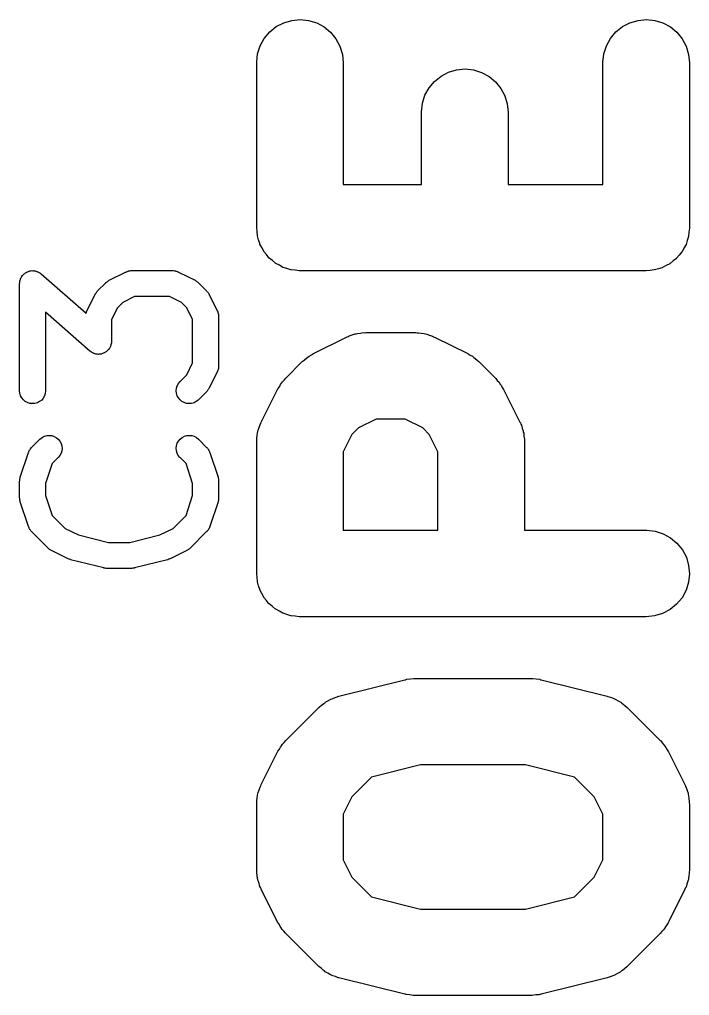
# Model space of a CAD drawing. Extents: x 81 to 160, y -176 to -60.
# Drawn here: x 116.67 to 120.53, y -105.93 to -100.29 of the extents above; entities that cross this region are included whole.
import ezdxf

# ---------------------------------------------------------------- set-up
doc = ezdxf.new("R2010")
doc.units = 0
doc.header["$MEASUREMENT"] = 0
doc.layers.add('BLACK', color=7, linetype='CONTINUOUS')

msp = doc.modelspace()

# ---------------------------------------------------------------- linework, layer by layer
at = {"layer": 'BLACK', "linetype": 'CONTINUOUS'}
for p, q in [((118.11, -100.359), (118.148, -100.328)), ((118.148, -100.328), (118.191, -100.306)), ((118.191, -100.306), (118.238, -100.292)), ((118.238, -100.292), (118.287, -100.287)), ((118.287, -100.287), (118.335, -100.293)), ((118.335, -100.293), (118.382, -100.307)), ((118.382, -100.307), (118.425, -100.33)), ((118.425, -100.33), (118.462, -100.361)), ((120.11, -100.359), (120.148, -100.328)), ((120.148, -100.328), (120.191, -100.306)), ((120.191, -100.306), (120.238, -100.292)), ((120.238, -100.292), (120.287, -100.287)), ((120.287, -100.287), (120.335, -100.293)), ((120.335, -100.293), (120.382, -100.307)), ((120.382, -100.307), (120.425, -100.33)), ((120.425, -100.33), (120.462, -100.361)), ((118.078, -100.396), (118.11, -100.359)), ((118.462, -100.361), (118.493, -100.399)), ((120.078, -100.396), (120.11, -100.359)), ((120.462, -100.361), (120.493, -100.399)), ((118.04, -100.485), (118.055, -100.439)), ((118.055, -100.439), (118.078, -100.396)), ((118.493, -100.399), (118.516, -100.442)), ((118.516, -100.442), (118.53, -100.489)), ((120.04, -100.485), (120.055, -100.439)), ((120.055, -100.439), (120.078, -100.396)), ((120.493, -100.399), (120.516, -100.442)), ((120.516, -100.442), (120.53, -100.489)), ((118.035, -100.534), (118.04, -100.485)), ((118.53, -100.489), (118.535, -100.537)), ((120.035, -100.534), (120.04, -100.485)), ((120.53, -100.489), (120.535, -100.537)), ((118.035, -100.537), (118.035, -100.534)), ((118.035, -101.49), (118.035, -100.537)), ((118.535, -100.537), (118.535, -101.24)), ((120.035, -100.537), (120.035, -100.534)), ((120.035, -101.24), (120.035, -100.537)), ((120.535, -100.537), (120.535, -101.49)), ((119.062, -100.645), (119.1, -100.614)), ((119.1, -100.614), (119.143, -100.591)), ((119.143, -100.591), (119.19, -100.578)), ((119.19, -100.578), (119.239, -100.573)), ((119.239, -100.573), (119.287, -100.578)), ((119.287, -100.578), (119.334, -100.593)), ((119.334, -100.593), (119.377, -100.616)), ((119.031, -100.682), (119.062, -100.645)), ((119.377, -100.616), (119.415, -100.647)), ((119.415, -100.647), (119.445, -100.685)), ((118.993, -100.771), (119.007, -100.725)), ((119.007, -100.725), (119.031, -100.682)), ((119.445, -100.685), (119.468, -100.728)), ((118.987, -100.82), (118.993, -100.771)), ((119.468, -100.728), (119.482, -100.775)), ((119.482, -100.775), (119.487, -100.823)), ((118.987, -100.823), (118.987, -100.82)), ((118.987, -101.24), (118.987, -100.823)), ((119.487, -100.823), (119.487, -101.24)), ((118.535, -101.24), (118.987, -101.24)), ((119.487, -101.24), (120.035, -101.24)), ((118.037, -101.513), (118.035, -101.49)), ((118.039, -101.537), (118.037, -101.513)), ((120.532, -101.517), (120.53, -101.54)), ((120.535, -101.493), (120.532, -101.517)), ((120.535, -101.49), (120.535, -101.491)), ((120.535, -101.491), (120.535, -101.492)), ((120.535, -101.492), (120.535, -101.492)), ((120.535, -101.492), (120.535, -101.493)), ((118.04, -101.538), (118.039, -101.537)), ((118.039, -101.537), (118.039, -101.537)), ((118.046, -101.561), (118.04, -101.538)), ((118.053, -101.583), (118.046, -101.561)), ((120.522, -101.564), (120.515, -101.587)), ((120.529, -101.542), (120.522, -101.564)), ((120.53, -101.54), (120.529, -101.541)), ((120.529, -101.541), (120.529, -101.542)), ((118.053, -101.584), (118.053, -101.583)), ((118.054, -101.585), (118.053, -101.584)), ((118.065, -101.606), (118.054, -101.585)), ((118.076, -101.627), (118.065, -101.606)), ((118.077, -101.628), (118.076, -101.627)), ((118.076, -101.627), (118.076, -101.627)), ((118.091, -101.646), (118.077, -101.628)), ((120.492, -101.63), (120.491, -101.63)), ((120.491, -101.63), (120.491, -101.631)), ((120.503, -101.609), (120.492, -101.63)), ((120.515, -101.588), (120.503, -101.609)), ((120.515, -101.587), (120.515, -101.587)), ((120.515, -101.587), (120.515, -101.588)), ((118.106, -101.665), (118.091, -101.646)), ((118.107, -101.665), (118.106, -101.665)), ((118.107, -101.666), (118.107, -101.665)), ((118.126, -101.681), (118.107, -101.666)), ((118.144, -101.696), (118.126, -101.681)), ((120.441, -101.683), (120.423, -101.698)), ((120.46, -101.668), (120.441, -101.683)), ((120.461, -101.667), (120.46, -101.668)), ((120.46, -101.668), (120.46, -101.668)), ((120.476, -101.649), (120.461, -101.667)), ((120.491, -101.631), (120.476, -101.649)), ((116.712, -101.745), (116.717, -101.743)), ((116.717, -101.743), (116.721, -101.742)), ((116.721, -101.742), (116.724, -101.741)), ((116.724, -101.741), (116.726, -101.741)), ((116.726, -101.741), (116.731, -101.74)), ((116.731, -101.74), (116.736, -101.739)), ((116.736, -101.739), (116.738, -101.74)), ((116.738, -101.74), (116.741, -101.739)), ((116.741, -101.739), (116.746, -101.74)), ((116.746, -101.74), (116.75, -101.74)), ((116.75, -101.74), (116.753, -101.741)), ((116.753, -101.741), (116.755, -101.741)), ((116.755, -101.741), (116.76, -101.742)), ((116.76, -101.742), (116.765, -101.743)), ((116.765, -101.743), (116.767, -101.744)), ((117.283, -101.745), (117.288, -101.743)), ((117.288, -101.743), (117.293, -101.742)), ((117.293, -101.742), (117.295, -101.741)), ((117.295, -101.741), (117.297, -101.741)), ((117.297, -101.741), (117.302, -101.74)), ((117.302, -101.74), (117.307, -101.739)), ((117.307, -101.739), (117.31, -101.739)), ((117.31, -101.739), (117.312, -101.739)), ((117.312, -101.739), (117.55, -101.739)), ((117.55, -101.739), (117.551, -101.739)), ((117.551, -101.739), (117.553, -101.74)), ((117.553, -101.74), (117.555, -101.739)), ((117.555, -101.739), (117.56, -101.74)), ((117.56, -101.74), (117.565, -101.741)), ((117.565, -101.741), (117.568, -101.742)), ((117.568, -101.742), (117.57, -101.742)), ((117.57, -101.742), (117.575, -101.744)), ((118.144, -101.697), (118.144, -101.696)), ((118.145, -101.697), (118.144, -101.697)), ((118.166, -101.708), (118.145, -101.697)), ((118.186, -101.72), (118.166, -101.708)), ((118.187, -101.72), (118.186, -101.72)), ((118.188, -101.72), (118.187, -101.72)), ((118.21, -101.727), (118.188, -101.72)), ((118.233, -101.734), (118.21, -101.727)), ((118.234, -101.734), (118.233, -101.734)), ((118.234, -101.735), (118.234, -101.734)), ((118.258, -101.737), (118.234, -101.735)), ((118.281, -101.74), (118.258, -101.737)), ((118.283, -101.74), (118.281, -101.74)), ((118.285, -101.74), (118.283, -101.74)), ((118.283, -101.74), (118.283, -101.74)), ((118.283, -101.74), (118.283, -101.74)), ((120.285, -101.74), (118.285, -101.74)), ((120.308, -101.738), (120.285, -101.74)), ((120.332, -101.735), (120.308, -101.738)), ((120.333, -101.735), (120.332, -101.735)), ((120.332, -101.735), (120.332, -101.735)), ((120.356, -101.728), (120.333, -101.735)), ((120.378, -101.722), (120.356, -101.728)), ((120.379, -101.721), (120.378, -101.722)), ((120.38, -101.721), (120.379, -101.721)), ((120.401, -101.71), (120.38, -101.721)), ((120.422, -101.699), (120.401, -101.71)), ((120.423, -101.698), (120.422, -101.698)), ((120.422, -101.698), (120.422, -101.699)), ((116.667, -101.799), (116.668, -101.794)), ((116.667, -101.801), (116.667, -101.799)), ((116.668, -101.794), (116.67, -101.79)), ((116.67, -101.79), (116.671, -101.787)), ((116.671, -101.785), (116.674, -101.781)), ((116.671, -101.787), (116.671, -101.785)), ((116.674, -101.781), (116.676, -101.776)), ((116.676, -101.776), (116.677, -101.774)), ((116.677, -101.774), (116.678, -101.772)), ((116.678, -101.772), (116.682, -101.768)), ((116.682, -101.768), (116.684, -101.765)), ((116.684, -101.765), (116.686, -101.763)), ((116.686, -101.763), (116.688, -101.761)), ((116.688, -101.761), (116.692, -101.758)), ((116.692, -101.758), (116.695, -101.755)), ((116.695, -101.755), (116.697, -101.753)), ((116.697, -101.753), (116.699, -101.752)), ((116.699, -101.752), (116.703, -101.749)), ((116.703, -101.749), (116.707, -101.747)), ((116.707, -101.747), (116.71, -101.746)), ((116.71, -101.746), (116.712, -101.745)), ((116.767, -101.744), (116.769, -101.745)), ((116.769, -101.745), (116.774, -101.747)), ((116.774, -101.747), (116.778, -101.749)), ((116.778, -101.749), (116.78, -101.751)), ((116.78, -101.751), (116.782, -101.752)), ((116.782, -101.752), (116.786, -101.755)), ((116.786, -101.755), (116.79, -101.758)), ((116.79, -101.758), (117.049, -101.985)), ((117.173, -101.801), (117.176, -101.799)), ((117.176, -101.799), (117.179, -101.797)), ((117.179, -101.797), (117.183, -101.795)), ((117.183, -101.795), (117.278, -101.747)), ((117.278, -101.747), (117.279, -101.747)), ((117.279, -101.747), (117.281, -101.746)), ((117.281, -101.746), (117.283, -101.745)), ((117.575, -101.744), (117.579, -101.745)), ((117.579, -101.745), (117.581, -101.746)), ((117.581, -101.746), (117.583, -101.747)), ((117.583, -101.747), (117.679, -101.795)), ((117.679, -101.795), (117.68, -101.795)), ((117.68, -101.795), (117.683, -101.798)), ((117.683, -101.798), (117.687, -101.8)), ((116.665, -101.813), (116.666, -101.809)), ((116.665, -101.814), (116.665, -101.813)), ((116.665, -102.433), (116.665, -101.814)), ((116.666, -101.804), (116.667, -101.801)), ((116.666, -101.809), (116.666, -101.804)), ((117.113, -101.86), (117.116, -101.856)), ((117.116, -101.856), (117.164, -101.809)), ((117.164, -101.808), (117.168, -101.806)), ((117.164, -101.809), (117.164, -101.808)), ((117.168, -101.806), (117.171, -101.803)), ((117.171, -101.803), (117.173, -101.801)), ((117.687, -101.8), (117.689, -101.802)), ((117.689, -101.802), (117.692, -101.803)), ((117.692, -101.803), (117.695, -101.806)), ((117.695, -101.806), (117.698, -101.809)), ((117.698, -101.809), (117.746, -101.856)), ((117.746, -101.856), (117.747, -101.857)), ((117.054, -101.971), (117.102, -101.876)), ((117.102, -101.875), (117.105, -101.872)), ((117.102, -101.876), (117.102, -101.875)), ((117.105, -101.872), (117.107, -101.868)), ((117.107, -101.868), (117.109, -101.865)), ((117.109, -101.865), (117.11, -101.863)), ((117.11, -101.863), (117.113, -101.86)), ((117.33, -101.889), (117.261, -101.924)), ((117.532, -101.889), (117.33, -101.889)), ((117.601, -101.924), (117.532, -101.889)), ((117.747, -101.857), (117.749, -101.861)), ((117.749, -101.861), (117.752, -101.864)), ((117.752, -101.864), (117.754, -101.866)), ((117.754, -101.866), (117.756, -101.869)), ((117.756, -101.869), (117.758, -101.872)), ((117.758, -101.872), (117.76, -101.876)), ((117.76, -101.876), (117.807, -101.971)), ((117.231, -101.954), (117.196, -102.022)), ((117.261, -101.924), (117.231, -101.954)), ((117.631, -101.954), (117.601, -101.924)), ((117.665, -102.022), (117.631, -101.954)), ((117.072, -102.204), (116.815, -101.98)), ((116.815, -101.98), (116.815, -102.433)), ((117.049, -101.985), (117.051, -101.98)), ((117.051, -101.98), (117.052, -101.975)), ((117.052, -101.975), (117.053, -101.973)), ((117.053, -101.973), (117.054, -101.971)), ((117.196, -102.022), (117.196, -102.148)), ((117.665, -102.273), (117.665, -102.022)), ((117.807, -101.971), (117.808, -101.972)), ((117.808, -101.972), (117.809, -101.974)), ((117.809, -101.974), (117.81, -101.976)), ((117.81, -101.976), (117.811, -101.981)), ((117.811, -101.981), (117.813, -101.986)), ((117.813, -101.986), (117.813, -101.988)), ((117.813, -101.988), (117.814, -101.99)), ((117.814, -101.99), (117.814, -101.995)), ((117.814, -101.995), (117.815, -102)), ((117.815, -102), (117.815, -102.003)), ((117.815, -102.003), (117.815, -102.005)), ((117.815, -102.005), (117.815, -102.29)), ((118.363, -102.219), (118.554, -102.123)), ((118.554, -102.123), (118.557, -102.122)), ((118.557, -102.122), (118.564, -102.119)), ((118.564, -102.119), (118.57, -102.116)), ((118.57, -102.116), (118.587, -102.111)), ((118.587, -102.111), (118.603, -102.105)), ((118.603, -102.105), (118.61, -102.104)), ((118.61, -102.104), (118.617, -102.102)), ((118.617, -102.102), (118.634, -102.1)), ((118.634, -102.1), (118.651, -102.097)), ((118.651, -102.097), (118.658, -102.098)), ((118.658, -102.098), (118.666, -102.097)), ((118.666, -102.097), (118.951, -102.097)), ((118.951, -102.097), (118.955, -102.097)), ((118.955, -102.097), (118.962, -102.098)), ((118.962, -102.098), (118.97, -102.098)), ((118.97, -102.098), (118.986, -102.101)), ((118.986, -102.101), (119.003, -102.102)), ((119.003, -102.102), (119.01, -102.105)), ((119.01, -102.105), (119.018, -102.106)), ((119.018, -102.106), (119.034, -102.112)), ((119.034, -102.112), (119.05, -102.117)), ((119.05, -102.117), (119.056, -102.121)), ((119.056, -102.121), (119.063, -102.123)), ((119.063, -102.123), (119.254, -102.219)), ((117.18, -102.194), (117.177, -102.197)), ((117.183, -102.19), (117.18, -102.194)), ((117.184, -102.188), (117.183, -102.19)), ((117.186, -102.186), (117.184, -102.188)), ((117.188, -102.181), (117.186, -102.186)), ((117.19, -102.177), (117.188, -102.181)), ((117.191, -102.175), (117.19, -102.177)), ((117.192, -102.172), (117.191, -102.175)), ((117.193, -102.168), (117.192, -102.172)), ((117.195, -102.163), (117.193, -102.168)), ((117.196, -102.158), (117.195, -102.161)), ((117.195, -102.161), (117.195, -102.163)), ((117.196, -102.148), (117.196, -102.149)), ((117.196, -102.149), (117.196, -102.153)), ((117.196, -102.153), (117.196, -102.158)), ((117.076, -102.207), (117.072, -102.204)), ((117.079, -102.21), (117.076, -102.207)), ((117.082, -102.211), (117.079, -102.21)), ((117.084, -102.213), (117.082, -102.211)), ((117.088, -102.215), (117.084, -102.213)), ((117.092, -102.217), (117.088, -102.215)), ((117.095, -102.218), (117.092, -102.217)), ((117.097, -102.219), (117.095, -102.218)), ((117.102, -102.22), (117.097, -102.219)), ((117.106, -102.221), (117.102, -102.22)), ((117.109, -102.221), (117.106, -102.221)), ((117.111, -102.222), (117.109, -102.221)), ((117.116, -102.222), (117.111, -102.222)), ((117.121, -102.223), (117.116, -102.222)), ((117.123, -102.222), (117.121, -102.223)), ((117.126, -102.222), (117.123, -102.222)), ((117.131, -102.222), (117.126, -102.222)), ((117.135, -102.221), (117.131, -102.222)), ((117.138, -102.221), (117.135, -102.221)), ((117.141, -102.22), (117.138, -102.221)), ((117.145, -102.218), (117.141, -102.22)), ((117.149, -102.217), (117.145, -102.218)), ((117.152, -102.216), (117.149, -102.217)), ((117.154, -102.215), (117.152, -102.216)), ((117.158, -102.213), (117.154, -102.215)), ((117.162, -102.21), (117.158, -102.213)), ((117.164, -102.209), (117.162, -102.21)), ((117.167, -102.207), (117.164, -102.209)), ((117.17, -102.204), (117.167, -102.207)), ((117.174, -102.201), (117.17, -102.204)), ((117.176, -102.199), (117.174, -102.201)), ((117.177, -102.197), (117.176, -102.199)), ((118.312, -102.254), (118.322, -102.245)), ((118.322, -102.245), (118.331, -102.239)), ((118.331, -102.239), (118.339, -102.233)), ((118.339, -102.233), (118.352, -102.226)), ((118.352, -102.226), (118.363, -102.219)), ((119.254, -102.219), (119.257, -102.22)), ((119.257, -102.22), (119.269, -102.228)), ((119.269, -102.228), (119.281, -102.234)), ((119.281, -102.234), (119.289, -102.241)), ((119.289, -102.241), (119.298, -102.247)), ((119.298, -102.247), (119.308, -102.256)), ((117.631, -102.341), (117.665, -102.273)), ((117.814, -102.306), (117.813, -102.308)), ((117.815, -102.296), (117.814, -102.301)), ((117.814, -102.301), (117.814, -102.306)), ((117.815, -102.29), (117.815, -102.292)), ((117.815, -102.292), (117.815, -102.294)), ((117.815, -102.294), (117.815, -102.296)), ((118.203, -102.361), (118.298, -102.265)), ((118.298, -102.265), (118.301, -102.263)), ((118.301, -102.263), (118.312, -102.254)), ((119.308, -102.256), (119.319, -102.265)), ((119.319, -102.265), (119.414, -102.361)), ((117.592, -102.38), (117.631, -102.341)), ((117.807, -102.324), (117.76, -102.419)), ((117.808, -102.322), (117.807, -102.324)), ((117.809, -102.32), (117.808, -102.322)), ((117.811, -102.315), (117.809, -102.32)), ((117.813, -102.31), (117.811, -102.315)), ((117.813, -102.308), (117.813, -102.31)), ((118.194, -102.372), (118.203, -102.361)), ((119.414, -102.361), (119.416, -102.363)), ((119.416, -102.363), (119.425, -102.374)), ((117.57, -102.433), (117.572, -102.419)), ((117.572, -102.419), (117.576, -102.405)), ((117.576, -102.405), (117.583, -102.392)), ((117.583, -102.392), (117.592, -102.38)), ((117.759, -102.42), (117.757, -102.424)), ((117.76, -102.419), (117.759, -102.42)), ((118.158, -102.423), (118.166, -102.411)), ((118.166, -102.411), (118.172, -102.398)), ((118.172, -102.398), (118.179, -102.39)), ((118.179, -102.39), (118.185, -102.382)), ((118.185, -102.382), (118.194, -102.372)), ((119.425, -102.374), (119.435, -102.384)), ((119.435, -102.384), (119.44, -102.393)), ((119.44, -102.393), (119.447, -102.401)), ((119.447, -102.401), (119.453, -102.414)), ((119.453, -102.414), (119.461, -102.426)), ((116.667, -102.448), (116.665, -102.433)), ((116.671, -102.462), (116.667, -102.448)), ((116.678, -102.475), (116.671, -102.462)), ((116.687, -102.486), (116.678, -102.475)), ((116.802, -102.476), (116.793, -102.487)), ((116.809, -102.463), (116.802, -102.476)), ((116.814, -102.449), (116.809, -102.463)), ((116.815, -102.434), (116.814, -102.449)), ((116.815, -102.433), (116.815, -102.434)), ((117.572, -102.448), (117.57, -102.433)), ((117.576, -102.462), (117.572, -102.448)), ((117.583, -102.475), (117.576, -102.462)), ((117.592, -102.486), (117.583, -102.475)), ((117.746, -102.439), (117.698, -102.486)), ((117.748, -102.435), (117.746, -102.439)), ((117.751, -102.432), (117.748, -102.435)), ((117.753, -102.43), (117.751, -102.432)), ((117.755, -102.427), (117.753, -102.43)), ((117.757, -102.424), (117.755, -102.427)), ((118.061, -102.616), (118.156, -102.426)), ((118.156, -102.426), (118.158, -102.423)), ((119.461, -102.426), (119.556, -102.616)), ((116.698, -102.496), (116.687, -102.486)), ((116.711, -102.502), (116.698, -102.496)), ((116.725, -102.507), (116.711, -102.502)), ((116.74, -102.508), (116.725, -102.507)), ((116.754, -102.507), (116.74, -102.508)), ((116.768, -102.503), (116.754, -102.507)), ((116.781, -102.496), (116.768, -102.503)), ((116.793, -102.487), (116.781, -102.496)), ((117.603, -102.495), (117.592, -102.486)), ((117.616, -102.502), (117.603, -102.495)), ((117.63, -102.507), (117.616, -102.502)), ((117.644, -102.508), (117.63, -102.507)), ((117.659, -102.507), (117.644, -102.508)), ((117.673, -102.503), (117.659, -102.507)), ((117.686, -102.496), (117.673, -102.503)), ((117.697, -102.487), (117.686, -102.496)), ((117.698, -102.486), (117.697, -102.487)), ((118.044, -102.662), (118.05, -102.646)), ((118.05, -102.646), (118.055, -102.629)), ((118.055, -102.629), (118.059, -102.623)), ((118.059, -102.623), (118.061, -102.616)), ((118.725, -102.597), (118.623, -102.648)), ((118.892, -102.597), (118.725, -102.597)), ((118.994, -102.648), (118.892, -102.597)), ((119.556, -102.616), (119.558, -102.619)), ((119.558, -102.619), (119.56, -102.626)), ((119.56, -102.626), (119.564, -102.633)), ((119.564, -102.633), (119.568, -102.649)), ((116.795, -102.704), (116.808, -102.697)), ((116.808, -102.697), (116.822, -102.693)), ((116.822, -102.693), (116.836, -102.692)), ((116.836, -102.692), (116.851, -102.693)), ((116.851, -102.693), (116.865, -102.698)), ((116.865, -102.698), (116.878, -102.705)), ((117.604, -102.704), (117.617, -102.697)), ((117.617, -102.697), (117.631, -102.693)), ((117.631, -102.693), (117.645, -102.692)), ((117.645, -102.692), (117.66, -102.693)), ((117.66, -102.693), (117.674, -102.697)), ((117.674, -102.697), (117.687, -102.704)), ((118.035, -102.71), (118.038, -102.693)), ((118.038, -102.693), (118.04, -102.676)), ((118.04, -102.676), (118.042, -102.669)), ((118.042, -102.669), (118.044, -102.662)), ((118.585, -102.686), (118.535, -102.787)), ((118.623, -102.648), (118.585, -102.686)), ((119.032, -102.686), (118.994, -102.648)), ((119.082, -102.787), (119.032, -102.686)), ((119.568, -102.649), (119.574, -102.665)), ((119.574, -102.665), (119.575, -102.672)), ((119.575, -102.672), (119.578, -102.679)), ((119.578, -102.679), (119.579, -102.696)), ((119.579, -102.696), (119.582, -102.713)), ((116.735, -102.761), (116.783, -102.714)), ((116.783, -102.713), (116.795, -102.704)), ((116.783, -102.714), (116.783, -102.713)), ((116.878, -102.705), (116.889, -102.714)), ((116.889, -102.714), (116.898, -102.725)), ((116.898, -102.725), (116.905, -102.738)), ((116.905, -102.738), (116.909, -102.752)), ((116.909, -102.752), (116.911, -102.767)), ((117.57, -102.766), (117.572, -102.751)), ((117.572, -102.751), (117.576, -102.737)), ((117.576, -102.737), (117.583, -102.725)), ((117.583, -102.725), (117.592, -102.713)), ((117.592, -102.713), (117.604, -102.704)), ((117.687, -102.704), (117.698, -102.714)), ((117.698, -102.714), (117.746, -102.761)), ((118.036, -102.717), (118.035, -102.71)), ((118.035, -102.724), (118.036, -102.717)), ((118.035, -102.728), (118.035, -102.724)), ((118.035, -103.49), (118.035, -102.728)), ((119.582, -102.713), (119.582, -102.721)), ((119.582, -102.721), (119.582, -102.728)), ((119.582, -102.728), (119.582, -103.24)), ((116.669, -102.933), (116.717, -102.791)), ((116.717, -102.79), (116.718, -102.788)), ((116.717, -102.791), (116.717, -102.79)), ((116.718, -102.788), (116.719, -102.785)), ((116.719, -102.785), (116.721, -102.781)), ((116.721, -102.781), (116.723, -102.776)), ((116.723, -102.776), (116.725, -102.775)), ((116.725, -102.775), (116.726, -102.773)), ((116.726, -102.773), (116.729, -102.769)), ((116.729, -102.769), (116.732, -102.764)), ((116.732, -102.764), (116.734, -102.763)), ((116.734, -102.763), (116.735, -102.761)), ((116.898, -102.808), (116.889, -102.82)), ((116.905, -102.795), (116.898, -102.808)), ((116.909, -102.781), (116.905, -102.795)), ((116.911, -102.767), (116.909, -102.781)), ((117.571, -102.78), (117.57, -102.766)), ((117.576, -102.795), (117.571, -102.78)), ((117.582, -102.808), (117.576, -102.795)), ((117.591, -102.819), (117.582, -102.808)), ((117.746, -102.761), (117.747, -102.762)), ((117.747, -102.762), (117.748, -102.764)), ((117.748, -102.764), (117.75, -102.765)), ((117.75, -102.765), (117.752, -102.769)), ((117.752, -102.769), (117.756, -102.773)), ((117.756, -102.773), (117.757, -102.775)), ((117.757, -102.775), (117.758, -102.777)), ((117.758, -102.777), (117.76, -102.782)), ((117.76, -102.782), (117.762, -102.786)), ((117.762, -102.786), (117.763, -102.789)), ((117.763, -102.789), (117.764, -102.791)), ((117.764, -102.791), (117.812, -102.933)), ((118.535, -102.787), (118.535, -103.24)), ((119.082, -103.24), (119.082, -102.787)), ((116.854, -102.855), (116.815, -102.969)), ((116.889, -102.82), (116.854, -102.855)), ((117.592, -102.82), (117.591, -102.819)), ((117.627, -102.855), (117.592, -102.82)), ((117.665, -102.969), (117.627, -102.855)), ((116.665, -102.956), (116.666, -102.952)), ((116.665, -102.957), (116.665, -102.956)), ((116.665, -103.052), (116.665, -102.957)), ((116.666, -102.948), (116.667, -102.945)), ((116.666, -102.952), (116.666, -102.948)), ((116.667, -102.942), (116.668, -102.938)), ((116.667, -102.945), (116.667, -102.942)), ((116.668, -102.938), (116.669, -102.933)), ((116.815, -102.969), (116.815, -103.04)), ((117.665, -103.04), (117.665, -102.969)), ((117.812, -102.933), (117.812, -102.934)), ((117.812, -102.934), (117.813, -102.939)), ((117.813, -102.939), (117.814, -102.943)), ((117.814, -102.943), (117.814, -102.946)), ((117.814, -102.946), (117.815, -102.949)), ((117.815, -102.949), (117.815, -102.953)), ((117.815, -102.953), (117.815, -102.957)), ((117.815, -102.957), (117.815, -103.052)), ((116.815, -103.04), (116.854, -103.155)), ((117.627, -103.155), (117.665, -103.04)), ((116.666, -103.057), (116.665, -103.052)), ((116.666, -103.061), (116.666, -103.057)), ((116.667, -103.064), (116.666, -103.061)), ((116.667, -103.067), (116.667, -103.064)), ((116.668, -103.071), (116.667, -103.067)), ((116.669, -103.075), (116.668, -103.071)), ((116.669, -103.076), (116.669, -103.075)), ((116.717, -103.219), (116.669, -103.076)), ((117.812, -103.076), (117.764, -103.219)), ((117.814, -103.068), (117.812, -103.072)), ((117.812, -103.072), (117.812, -103.076)), ((117.815, -103.062), (117.814, -103.065)), ((117.814, -103.065), (117.814, -103.068)), ((117.815, -103.052), (117.815, -103.053)), ((117.815, -103.053), (117.815, -103.058)), ((117.815, -103.058), (117.815, -103.062)), ((116.854, -103.155), (116.928, -103.229)), ((117.553, -103.229), (117.627, -103.155)), ((116.718, -103.221), (116.717, -103.219)), ((116.718, -103.223), (116.718, -103.221)), ((116.721, -103.228), (116.718, -103.223)), ((116.723, -103.232), (116.721, -103.228)), ((116.724, -103.234), (116.723, -103.232)), ((116.725, -103.236), (116.724, -103.234)), ((116.728, -103.24), (116.725, -103.236)), ((116.731, -103.244), (116.728, -103.24)), ((116.733, -103.246), (116.731, -103.244)), ((116.734, -103.248), (116.733, -103.246)), ((116.735, -103.248), (116.734, -103.248)), ((116.83, -103.344), (116.735, -103.248)), ((116.928, -103.229), (117.005, -103.267)), ((117.476, -103.267), (117.553, -103.229)), ((117.746, -103.248), (117.651, -103.344)), ((117.747, -103.247), (117.746, -103.248)), ((117.749, -103.245), (117.747, -103.247)), ((117.752, -103.241), (117.749, -103.245)), ((117.755, -103.237), (117.752, -103.241)), ((117.756, -103.235), (117.755, -103.237)), ((117.757, -103.233), (117.756, -103.235)), ((117.76, -103.229), (117.757, -103.233)), ((117.762, -103.224), (117.76, -103.229)), ((117.763, -103.222), (117.762, -103.224)), ((117.764, -103.22), (117.763, -103.222)), ((117.764, -103.219), (117.764, -103.22)), ((118.535, -103.24), (119.082, -103.24)), ((119.582, -103.24), (120.285, -103.24)), ((120.285, -103.24), (120.288, -103.24)), ((120.288, -103.24), (120.337, -103.245)), ((120.337, -103.245), (120.383, -103.26)), ((120.383, -103.26), (120.426, -103.284)), ((117.005, -103.267), (117.178, -103.311)), ((117.178, -103.311), (117.303, -103.311)), ((117.303, -103.311), (117.476, -103.267)), ((120.426, -103.284), (120.463, -103.315)), ((120.463, -103.315), (120.494, -103.353)), ((116.833, -103.346), (116.83, -103.344)), ((116.836, -103.349), (116.833, -103.346)), ((116.839, -103.351), (116.836, -103.349)), ((116.842, -103.353), (116.839, -103.351)), ((116.845, -103.355), (116.842, -103.353)), ((116.849, -103.357), (116.845, -103.355)), ((116.85, -103.358), (116.849, -103.357)), ((116.945, -103.405), (116.85, -103.358)), ((117.631, -103.358), (117.536, -103.405)), ((117.635, -103.355), (117.631, -103.358)), ((117.638, -103.353), (117.635, -103.355)), ((117.641, -103.351), (117.638, -103.353)), ((117.643, -103.35), (117.641, -103.351)), ((117.647, -103.347), (117.643, -103.35)), ((117.65, -103.344), (117.647, -103.347)), ((117.651, -103.344), (117.65, -103.344)), ((120.494, -103.353), (120.517, -103.396)), ((116.946, -103.405), (116.945, -103.405)), ((116.945, -103.405), (116.945, -103.405)), ((116.952, -103.408), (116.946, -103.405)), ((116.959, -103.41), (116.952, -103.408)), ((116.959, -103.411), (116.959, -103.41)), ((116.959, -103.41), (116.959, -103.41)), ((116.96, -103.411), (116.959, -103.411)), ((117.151, -103.458), (116.96, -103.411)), ((117.52, -103.411), (117.33, -103.458)), ((117.521, -103.411), (117.52, -103.411)), ((117.528, -103.408), (117.521, -103.411)), ((117.521, -103.411), (117.521, -103.411)), ((117.534, -103.406), (117.528, -103.408)), ((117.535, -103.406), (117.534, -103.406)), ((117.536, -103.405), (117.535, -103.406)), ((117.535, -103.406), (117.535, -103.406)), ((120.517, -103.396), (120.53, -103.443)), ((117.152, -103.459), (117.151, -103.458)), ((117.153, -103.459), (117.152, -103.459)), ((117.159, -103.46), (117.153, -103.459)), ((117.165, -103.461), (117.159, -103.46)), ((117.167, -103.461), (117.165, -103.461)), ((117.168, -103.461), (117.167, -103.461)), ((117.169, -103.461), (117.168, -103.461)), ((117.312, -103.461), (117.169, -103.461)), ((117.313, -103.461), (117.312, -103.461)), ((117.314, -103.461), (117.313, -103.461)), ((117.32, -103.46), (117.314, -103.461)), ((117.326, -103.459), (117.32, -103.46)), ((117.328, -103.459), (117.326, -103.459)), ((117.329, -103.459), (117.328, -103.459)), ((117.33, -103.458), (117.329, -103.459)), ((118.037, -103.513), (118.035, -103.49)), ((120.53, -103.443), (120.535, -103.492)), ((120.535, -103.492), (120.53, -103.54)), ((118.039, -103.537), (118.037, -103.513)), ((118.04, -103.538), (118.039, -103.537)), ((118.039, -103.537), (118.039, -103.537)), ((118.046, -103.561), (118.04, -103.538)), ((120.53, -103.54), (120.515, -103.587)), ((118.053, -103.583), (118.046, -103.561)), ((118.053, -103.584), (118.053, -103.583)), ((118.054, -103.585), (118.053, -103.584)), ((118.065, -103.606), (118.054, -103.585)), ((120.515, -103.587), (120.492, -103.63)), ((118.076, -103.627), (118.065, -103.606)), ((118.077, -103.628), (118.076, -103.627)), ((118.076, -103.627), (118.076, -103.627)), ((118.091, -103.646), (118.077, -103.628)), ((118.106, -103.665), (118.091, -103.646)), ((120.492, -103.63), (120.461, -103.667)), ((118.107, -103.665), (118.106, -103.665)), ((118.107, -103.666), (118.107, -103.665)), ((118.126, -103.681), (118.107, -103.666)), ((118.144, -103.696), (118.126, -103.681)), ((118.144, -103.697), (118.144, -103.696)), ((118.145, -103.697), (118.144, -103.697)), ((118.166, -103.708), (118.145, -103.697)), ((118.186, -103.72), (118.166, -103.708)), ((120.423, -103.698), (120.38, -103.721)), ((120.461, -103.667), (120.423, -103.698)), ((118.187, -103.72), (118.186, -103.72)), ((118.188, -103.72), (118.187, -103.72)), ((118.21, -103.727), (118.188, -103.72)), ((118.233, -103.734), (118.21, -103.727)), ((118.234, -103.734), (118.233, -103.734)), ((118.234, -103.735), (118.234, -103.734)), ((118.258, -103.737), (118.234, -103.735)), ((118.281, -103.74), (118.258, -103.737)), ((118.283, -103.74), (118.281, -103.74)), ((118.285, -103.74), (118.283, -103.74)), ((118.283, -103.74), (118.283, -103.74)), ((118.283, -103.74), (118.283, -103.74)), ((120.285, -103.74), (118.285, -103.74)), ((120.333, -103.735), (120.285, -103.74)), ((120.38, -103.721), (120.333, -103.735)), ((118.51, -104.2), (118.891, -104.104)), ((118.891, -104.104), (118.894, -104.104)), ((118.894, -104.104), (118.899, -104.103)), ((118.899, -104.103), (118.903, -104.102)), ((118.903, -104.102), (118.923, -104.1)), ((118.923, -104.1), (118.943, -104.097)), ((118.943, -104.097), (118.947, -104.097)), ((118.947, -104.097), (118.951, -104.097)), ((118.951, -104.097), (119.618, -104.097)), ((119.618, -104.097), (119.622, -104.097)), ((119.622, -104.097), (119.626, -104.097)), ((119.626, -104.097), (119.63, -104.097)), ((119.63, -104.097), (119.65, -104.1)), ((119.65, -104.1), (119.67, -104.102)), ((119.67, -104.102), (119.674, -104.104)), ((119.674, -104.104), (119.679, -104.104)), ((119.679, -104.104), (120.06, -104.2)), ((118.434, -104.233), (118.449, -104.225)), ((118.449, -104.225), (118.464, -104.216)), ((118.464, -104.216), (118.471, -104.214)), ((118.471, -104.214), (118.478, -104.21)), ((118.478, -104.21), (118.494, -104.205)), ((118.494, -104.205), (118.51, -104.2)), ((120.06, -104.2), (120.063, -104.201)), ((120.063, -104.201), (120.079, -104.206)), ((120.079, -104.206), (120.095, -104.211)), ((120.095, -104.211), (120.102, -104.215)), ((120.102, -104.215), (120.109, -104.218)), ((120.109, -104.218), (120.123, -104.226)), ((120.123, -104.226), (120.138, -104.234)), ((118.203, -104.456), (118.394, -104.265)), ((118.394, -104.265), (118.396, -104.263)), ((118.396, -104.263), (118.409, -104.252)), ((118.409, -104.252), (118.422, -104.241)), ((118.422, -104.241), (118.428, -104.237)), ((118.428, -104.237), (118.434, -104.233)), ((120.138, -104.234), (120.144, -104.239)), ((120.144, -104.239), (120.15, -104.243)), ((120.15, -104.243), (120.163, -104.255)), ((120.163, -104.255), (120.176, -104.265)), ((120.176, -104.265), (120.366, -104.456)), ((118.158, -104.518), (118.166, -104.506)), ((118.166, -104.506), (118.172, -104.494)), ((118.172, -104.494), (118.179, -104.486)), ((118.179, -104.486), (118.185, -104.477)), ((118.185, -104.477), (118.194, -104.467)), ((118.194, -104.467), (118.203, -104.456)), ((120.366, -104.456), (120.369, -104.458)), ((120.369, -104.458), (120.378, -104.469)), ((120.378, -104.469), (120.387, -104.48)), ((120.387, -104.48), (120.393, -104.488)), ((120.393, -104.488), (120.399, -104.497)), ((120.399, -104.497), (120.406, -104.509)), ((118.061, -104.711), (118.156, -104.521)), ((118.156, -104.521), (118.158, -104.518)), ((120.406, -104.509), (120.413, -104.521)), ((120.413, -104.521), (120.508, -104.711)), ((118.982, -104.597), (118.698, -104.668)), ((119.587, -104.597), (118.982, -104.597)), ((119.871, -104.668), (119.587, -104.597)), ((118.698, -104.668), (118.585, -104.781)), ((119.984, -104.781), (119.871, -104.668)), ((118.05, -104.741), (118.055, -104.725)), ((118.055, -104.725), (118.059, -104.718)), ((118.059, -104.718), (118.061, -104.711)), ((120.508, -104.711), (120.51, -104.714)), ((120.51, -104.714), (120.512, -104.721)), ((120.512, -104.721), (120.516, -104.728)), ((120.516, -104.728), (120.521, -104.744)), ((118.035, -104.805), (118.038, -104.788)), ((118.038, -104.788), (118.04, -104.771)), ((118.04, -104.771), (118.042, -104.764)), ((118.042, -104.764), (118.044, -104.757)), ((118.044, -104.757), (118.05, -104.741)), ((118.585, -104.781), (118.535, -104.882)), ((120.035, -104.882), (119.984, -104.781)), ((120.521, -104.744), (120.527, -104.76)), ((120.527, -104.76), (120.528, -104.768)), ((120.528, -104.768), (120.53, -104.775)), ((120.53, -104.775), (120.532, -104.792)), ((118.036, -104.812), (118.035, -104.805)), ((118.035, -104.82), (118.036, -104.812)), ((118.035, -104.823), (118.035, -104.82)), ((118.035, -105.204), (118.035, -104.823)), ((120.532, -104.792), (120.534, -104.808)), ((120.534, -104.808), (120.534, -104.816)), ((120.534, -104.816), (120.535, -104.823)), ((120.535, -104.823), (120.535, -105.204)), ((118.535, -104.882), (118.535, -105.145)), ((120.035, -105.145), (120.035, -104.882)), ((118.535, -105.145), (118.585, -105.246)), ((119.984, -105.246), (120.035, -105.145)), ((118.035, -105.211), (118.035, -105.204)), ((118.035, -105.219), (118.035, -105.211)), ((118.038, -105.236), (118.035, -105.219)), ((118.04, -105.253), (118.038, -105.236)), ((120.531, -105.239), (120.529, -105.256)), ((120.534, -105.222), (120.531, -105.239)), ((120.535, -105.208), (120.534, -105.215)), ((120.534, -105.215), (120.534, -105.222)), ((120.535, -105.204), (120.535, -105.208)), ((118.042, -105.26), (118.04, -105.253)), ((118.043, -105.267), (118.042, -105.26)), ((118.049, -105.283), (118.043, -105.267)), ((118.054, -105.299), (118.049, -105.283)), ((118.585, -105.246), (118.698, -105.359)), ((119.871, -105.359), (119.984, -105.246)), ((120.52, -105.286), (120.515, -105.303)), ((120.526, -105.27), (120.52, -105.286)), ((120.527, -105.263), (120.526, -105.27)), ((120.529, -105.256), (120.527, -105.263)), ((118.057, -105.306), (118.054, -105.299)), ((118.06, -105.313), (118.057, -105.306)), ((118.061, -105.316), (118.06, -105.313)), ((118.156, -105.506), (118.061, -105.316)), ((120.508, -105.316), (120.413, -105.506)), ((120.511, -105.309), (120.508, -105.316)), ((120.515, -105.303), (120.511, -105.309)), ((118.698, -105.359), (118.982, -105.43)), ((119.587, -105.43), (119.871, -105.359)), ((118.982, -105.43), (119.587, -105.43)), ((118.164, -105.518), (118.156, -105.506)), ((118.17, -105.531), (118.164, -105.518)), ((120.404, -105.521), (120.397, -105.534)), ((120.412, -105.509), (120.404, -105.521)), ((120.413, -105.506), (120.412, -105.509)), ((118.177, -105.539), (118.17, -105.531)), ((118.182, -105.548), (118.177, -105.539)), ((118.192, -105.558), (118.182, -105.548)), ((118.201, -105.569), (118.192, -105.558)), ((118.203, -105.571), (118.201, -105.569)), ((118.394, -105.762), (118.203, -105.571)), ((120.366, -105.571), (120.176, -105.762)), ((120.375, -105.56), (120.366, -105.571)), ((120.385, -105.55), (120.375, -105.56)), ((120.391, -105.542), (120.385, -105.55)), ((120.397, -105.534), (120.391, -105.542)), ((118.407, -105.773), (118.394, -105.762)), ((118.419, -105.784), (118.407, -105.773)), ((118.426, -105.788), (118.419, -105.784)), ((118.431, -105.793), (118.426, -105.788)), ((118.446, -105.801), (118.431, -105.793)), ((118.461, -105.81), (118.446, -105.801)), ((120.12, -105.803), (120.106, -105.811)), ((120.135, -105.795), (120.12, -105.803)), ((120.141, -105.79), (120.135, -105.795)), ((120.148, -105.786), (120.141, -105.79)), ((120.16, -105.775), (120.148, -105.786)), ((120.173, -105.764), (120.16, -105.775)), ((120.176, -105.762), (120.173, -105.764)), ((118.468, -105.812), (118.461, -105.81)), ((118.474, -105.816), (118.468, -105.812)), ((118.491, -105.821), (118.474, -105.816)), ((118.506, -105.827), (118.491, -105.821)), ((118.51, -105.828), (118.506, -105.827)), ((118.891, -105.923), (118.51, -105.828)), ((120.06, -105.828), (119.679, -105.923)), ((120.076, -105.822), (120.06, -105.828)), ((120.092, -105.817), (120.076, -105.822)), ((120.099, -105.814), (120.092, -105.817)), ((120.106, -105.811), (120.099, -105.814)), ((118.895, -105.923), (118.891, -105.923)), ((118.899, -105.925), (118.895, -105.923)), ((118.919, -105.927), (118.899, -105.925)), ((118.939, -105.93), (118.919, -105.927)), ((118.944, -105.93), (118.939, -105.93)), ((118.948, -105.93), (118.944, -105.93)), ((118.951, -105.93), (118.948, -105.93)), ((119.618, -105.93), (118.951, -105.93)), ((119.623, -105.93), (119.618, -105.93)), ((119.627, -105.93), (119.623, -105.93)), ((119.647, -105.927), (119.627, -105.93)), ((119.667, -105.926), (119.647, -105.927)), ((119.671, -105.924), (119.667, -105.926)), ((119.675, -105.924), (119.671, -105.924)), ((119.679, -105.923), (119.675, -105.924))]:
    msp.add_line(p, q, dxfattribs=at)

doc.saveas('drawing.dxf')
